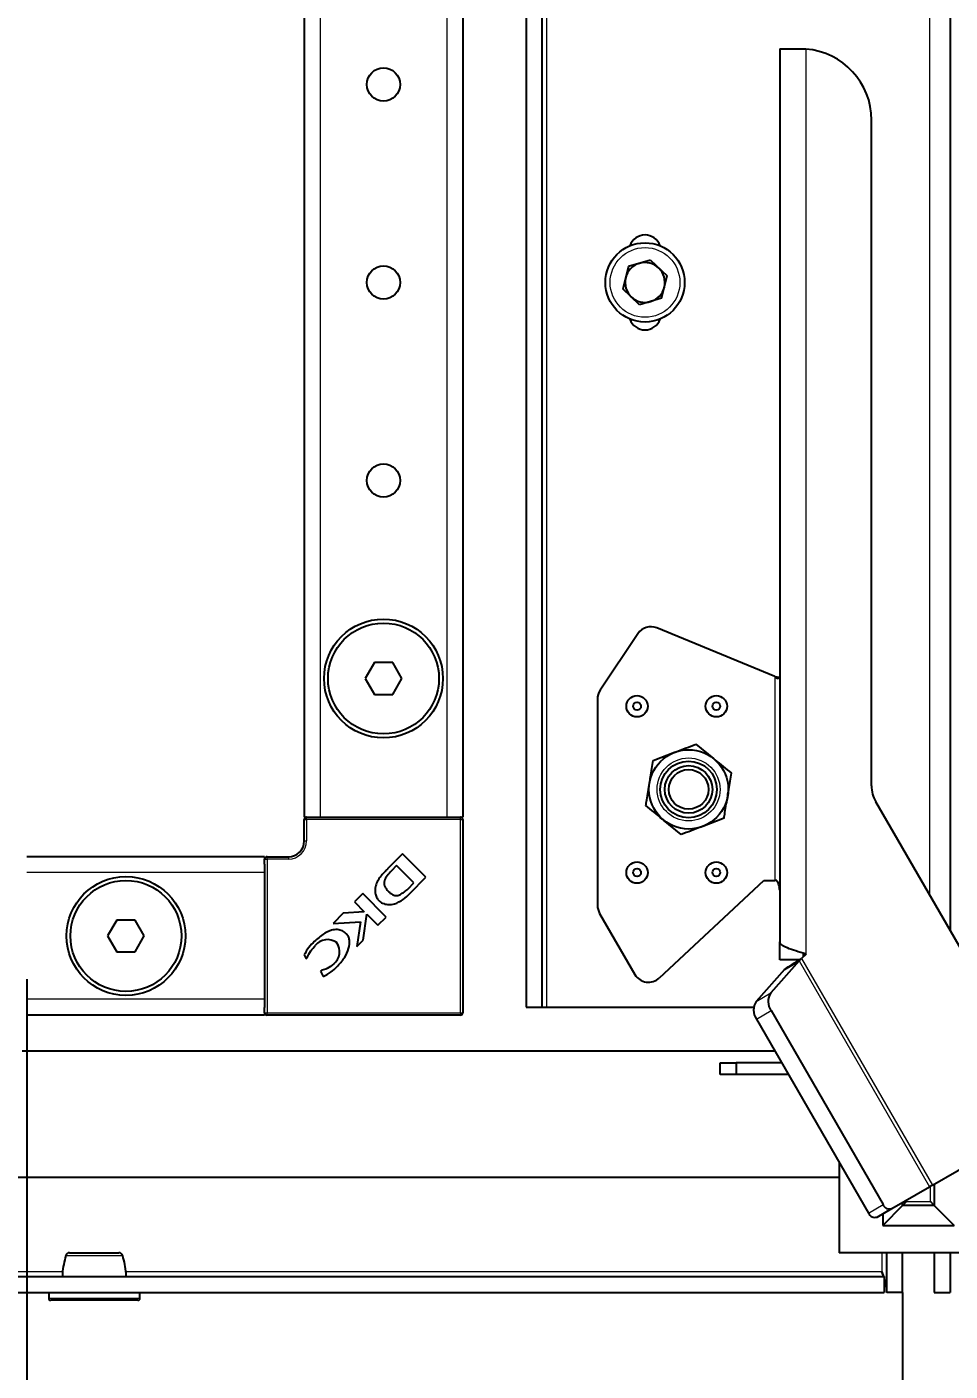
# Model space of a CAD drawing. Header units: millimetres. Extents: x -1114 to 2940, y -1920 to 1219.
# Drawn here: x -384.9 to -268.4, y -1108.7 to -939 of the extents above; entities that cross this region are included whole.
import ezdxf

# ---------------------------------------------------------------- set-up
doc = ezdxf.new("R2010")
doc.units = ezdxf.units.MM
doc.layers.add('FORMAT', color=7, linetype='Continuous')
doc.styles.add('SLDTEXTSTYLE0', font='TXT', dxfattribs={"width": 0.75})
doc.dimstyles.new('SLDDIMSTYLE0', dxfattribs={"dimtxt": 20, "dimasz": 10, "dimexe": 0, "dimexo": 0.0625, "dimgap": 5, "dimtad": 2, "dimdec": 1, "dimrnd": 1e-09, "dimzin": 12, "dimdsep": 46, "dimtxsty": 'SLDTEXTSTYLE0', "dimsah": 1, "dimcen": 0.09, "dimadec": 0, "dimazin": 3, "dimtfac": 1, "dimtofl": 0, "dimtmove": 0, "dimatfit": 3, "dimfxl": 0, "dimfrac": 2, "dimtolj": 1, "dimtzin": 12, "dimarcsym": 0})

# ---------------------------------------------------------------- blocks, each defined once
blk = doc.blocks.new('_D_6')
at = {"layer": 'FORMAT'}
for p, q in [((-384.94, -1059.18), (-384.94, -1429.21)), ((-274.44, -1098.73), (-274.44, -1429.21)), ((-274.44, -1428.21), (-384.94, -1428.21))]:
    blk.add_line(p, q, dxfattribs=at)
for points in [[(-384.94, -1428.21), (-374.94, -1429.75), (-374.94, -1426.67)], [(-274.44, -1428.21), (-284.44, -1426.67), (-284.44, -1429.75)]]:
    blk.add_solid(points, dxfattribs=at)
at = {"layer": 'FORMAT', "insert": (-362.94, -1402.43), "char_height": 20, "attachment_point": 1, "style": 'SLDTEXTSTYLE0'}
blk.add_mtext('110,5', dxfattribs=at)
blk = doc.blocks.new('_D_7')
at = {"layer": 'FORMAT'}
for p, q in [((-409.94, -1059.18), (-409.94, -1429.21)), ((-384.94, -1059.18), (-384.94, -1429.21)), ((-409.94, -1428.21), (-452.84, -1428.21)), ((-409.94, -1428.21), (-384.94, -1428.21))]:
    blk.add_line(p, q, dxfattribs=at)
for points in [[(-409.94, -1428.21), (-399.94, -1429.75), (-399.94, -1426.67)], [(-384.94, -1428.21), (-394.94, -1426.67), (-394.94, -1429.75)]]:
    blk.add_solid(points, dxfattribs=at)
at = {"layer": 'FORMAT', "insert": (-452.84, -1402.43), "char_height": 20, "attachment_point": 1, "style": 'SLDTEXTSTYLE0'}
blk.add_mtext('25', dxfattribs=at)

msp = doc.modelspace()

# ---------------------------------------------------------------- linework, layer by layer
at = {"color": 7, "linetype": 'Continuous', "lineweight": 25}
for p, q in [((-321.94, 620.28), (-321.94, -1062.72)), ((-319.94, 620.28), (-319.94, -1062.72)), ((-268.44, 610.57), (-268.44, -1053)), ((-349.94, 596.28), (-349.94, -1038.72)), ((-329.94, 596.28), (-329.94, -1038.72)), ((-289.94, -941.72), (-288.97, -941.72)), ((-289.94, -941.72), (-289.94, -1054.48)), ((-288.97, -941.72), (-286.85, -941.72)), ((-278.35, -1034.77), (-278.35, -950.72)), ((-306.26, -968.4), (-309.04, -969.22)), ((-306.26, -968.4), (-304.16, -970.4)), ((-309.04, -969.22), (-309.72, -972.03)), ((-304.84, -973.22), (-304.16, -970.4)), ((-307.62, -974.03), (-309.72, -972.03)), ((-304.84, -973.22), (-307.62, -974.03)), ((-290.54, -1020.97), (-305.43, -1014.82)), ((-307.84, -1015.57), (-312.6, -1022.71)), ((-341.09, -1019.22), (-342.25, -1021.22)), ((-338.78, -1019.22), (-341.09, -1019.22)), ((-337.63, -1021.22), (-338.78, -1019.22)), ((-342.25, -1021.22), (-341.09, -1023.22)), ((-338.78, -1023.22), (-337.63, -1021.22)), ((-290.54, -1020.97), (-289.94, -1021.07)), ((-290.54, -1020.97), (-290.3, -1021.22)), ((-341.09, -1023.22), (-338.78, -1023.22)), ((-312.94, -1023.82), (-312.94, -1049.87)), ((-300.52, -1029.52), (-298.28, -1031.34)), ((-305.91, -1031.57), (-303.21, -1030.54)), ((-259.98, -1067.66), (-277.81, -1036.77)), ((-349.94, -1038.72), (-349.64, -1038.72)), ((-349.94, -1041.72), (-349.94, -1039.02)), ((-349.64, -1038.72), (-348.99, -1038.72)), ((-348.99, -1038.72), (-347.94, -1038.72)), ((-347.94, -1038.72), (-331.94, -1038.72)), ((-331.94, -1038.72), (-330.89, -1038.72)), ((-330.89, -1038.72), (-330.24, -1038.72)), ((-330.24, -1038.72), (-329.94, -1038.72)), ((-329.94, -1039.02), (-329.94, -1063.42)), ((-302.36, -1040.92), (-304.6, -1039.09)), ((-296.97, -1038.87), (-299.66, -1039.89)), ((-337.55, -1043.36), (-339.44, -1045.25)), ((-334.59, -1046.32), (-337.55, -1043.36)), ((-354.94, -1043.72), (-384.94, -1043.72)), ((-354.94, -1043.72), (-354.94, -1044.02)), ((-354.94, -1044.66), (-354.94, -1044.02)), ((-354.94, -1044.66), (-354.94, -1045.72)), ((-354.64, -1043.72), (-351.94, -1043.72)), ((-339.44, -1045.25), (-339.45, -1045.27)), ((-338.29, -1044.84), (-338.95, -1045.52)), ((-336.11, -1047.03), (-338.29, -1044.84)), ((-354.94, -1045.72), (-354.94, -1061.72)), ((-336.83, -1047.77), (-336.11, -1047.03)), ((-336.58, -1048.31), (-334.59, -1046.32)), ((-305.13, -1059.03), (-291.94, -1046.72)), ((-291.94, -1046.72), (-290.54, -1046.72)), ((-290.3, -1046.72), (-290.54, -1046.72)), ((-342.55, -1048.37), (-343.61, -1049.43)), ((-339.59, -1051.33), (-342.55, -1048.37)), ((-343.61, -1049.43), (-342.36, -1050.67)), ((-373.59, -1051.72), (-374.75, -1053.72)), ((-371.28, -1051.72), (-373.59, -1051.72)), ((-370.13, -1053.72), (-371.28, -1051.72)), ((-345.02, -1050.84), (-346.31, -1052.13)), ((-346.31, -1052.13), (-342.84, -1051.95)), ((-342.36, -1050.67), (-345.02, -1050.84)), ((-342.84, -1051.95), (-343.31, -1055.05)), ((-342.51, -1054.25), (-342.03, -1050.98)), ((-342.03, -1050.98), (-340.64, -1052.37)), ((-340.64, -1052.37), (-339.59, -1051.33)), ((-312.67, -1050.87), (-308.21, -1058.6)), ((-374.75, -1053.72), (-373.59, -1055.72)), ((-371.28, -1055.72), (-370.13, -1053.72)), ((-343.31, -1055.05), (-342.51, -1054.25)), ((-289.94, -1056.72), (-289.94, -1054.48)), ((-373.59, -1055.72), (-371.28, -1055.72)), ((-349.94, -1056.09), (-349.69, -1056.6)), ((-349.69, -1056.6), (-349.58, -1056.49)), ((-287.5, -1056.87), (-291.07, -1060.92)), ((-287.43, -1056.72), (-289.94, -1056.72)), ((-289.33, -1057.94), (-287.5, -1056.87)), ((-286.62, -1056.03), (-287.19, -1056.57)), ((-286.94, -1056.33), (-286.94, -1055.92)), ((-286.64, -1056.01), (-286.62, -1056.03)), ((-347.74, -1058.04), (-347.88, -1058.17)), ((-347.88, -1058.17), (-347.54, -1058.86)), ((-289.33, -1057.94), (-292.91, -1061.98)), ((-354.94, -1061.72), (-354.94, -1062.77)), ((-354.94, -1063.72), (-384.94, -1063.72)), ((-354.94, -1063.42), (-354.94, -1062.77)), ((-354.94, -1063.42), (-354.94, -1063.72)), ((-330.24, -1063.72), (-354.64, -1063.72)), ((-321.94, -1062.72), (-319.94, -1062.72)), ((-319.94, -1062.72), (-319.34, -1062.72)), ((-319.34, -1062.72), (-293.22, -1062.72)), ((-291.04, -1063.15), (-276.9, -1087.64)), ((-292.88, -1064.21), (-278.74, -1088.7)), ((-385.54, -1068.22), (-290.56, -1068.22)), ((-297.44, -1071.22), (-297.44, -1069.72)), ((-297.44, -1069.72), (-295.44, -1069.72)), ((-295.44, -1069.72), (-295.44, -1071.22)), ((-289.7, -1069.72), (-295.44, -1069.72)), ((-295.44, -1071.22), (-297.44, -1071.22)), ((-288.83, -1071.22), (-295.44, -1071.22)), ((-282.44, -1082.29), (-282.44, -1093.72)), ((-270.66, -1085.19), (-263.72, -1081.18)), ((-282.44, -1084.22), (-715.44, -1084.22)), ((-275.79, -1088.15), (-271.03, -1085.4)), ((-270.66, -1085.19), (-271.03, -1085.4)), ((-270.43, -1085.06), (-270.43, -1087.76)), ((-274.44, -1087.76), (-276.94, -1090.26)), ((-274.44, -1087.76), (-273.94, -1087.26)), ((-274.44, -1087.76), (-274.44, -1087.37)), ((-270.43, -1087.76), (-274.44, -1087.76)), ((-270.43, -1087.76), (-270.93, -1087.26)), ((-270.43, -1087.76), (-267.94, -1090.26)), ((-277.63, -1089.21), (-275.79, -1088.15)), ((-276.94, -1088.81), (-276.94, -1090.26)), ((-276.94, -1090.26), (-267.94, -1090.26)), ((-262.44, -1093.72), (-282.44, -1093.72)), ((-276.44, -1098.72), (-276.44, -1093.72)), ((-274.44, -1098.72), (-274.44, -1093.72)), ((-270.44, -1093.72), (-270.44, -1098.72)), ((-268.44, -1093.72), (-268.44, -1098.72)), ((-277.04, -1096.12), (-276.84, -1096.72)), ((-767.14, -1096.72), (-276.74, -1096.72)), ((-276.74, -1096.72), (-276.74, -1098.72)), ((-767.14, -1098.72), (-276.74, -1098.72)), ((-382.19, -1098.72), (-382.19, -1099.47)), ((-370.69, -1099.47), (-370.69, -1098.72)), ((-274.44, -1098.72), (-276.44, -1098.72)), ((-270.44, -1098.72), (-268.44, -1098.72)), ((-370.94, -1099.72), (-381.94, -1099.72))]:
    msp.add_line(p, q, dxfattribs=at)
at = {"color": 8, "linetype": 'Continuous', "lineweight": 18}
for p, q in [((-319.34, -1062.72), (-319.34, 620.28)), ((-271.04, 606.07), (-271.04, -1048.5)), ((-347.94, 596.28), (-347.94, -1038.72)), ((-331.94, 596.28), (-331.94, -1038.72)), ((-286.64, -941.74), (-286.64, -1056.01)), ((-290.54, -1020.97), (-290.54, -1046.72)), ((-349.94, -1039.02), (-349.64, -1039.02)), ((-349.64, -1039.02), (-349.64, -1038.72)), ((-349.64, -1039.02), (-349.64, -1041.72)), ((-330.24, -1039.02), (-349.64, -1039.02)), ((-330.24, -1039.02), (-330.24, -1038.72)), ((-330.24, -1063.42), (-330.24, -1039.02)), ((-330.24, -1039.02), (-329.94, -1039.02)), ((-349.94, -1041.72), (-349.64, -1041.72)), ((-354.94, -1044.02), (-354.64, -1044.02)), ((-354.64, -1044.02), (-354.64, -1043.72)), ((-351.94, -1044.02), (-354.64, -1044.02)), ((-354.64, -1044.02), (-354.64, -1063.42)), ((-351.94, -1043.72), (-351.94, -1044.02)), ((-354.94, -1045.72), (-384.94, -1045.72)), ((-287.5, -1056.87), (-271.03, -1085.4)), ((-287.19, -1056.57), (-270.66, -1085.19)), ((-354.94, -1061.72), (-384.94, -1061.72)), ((-292.91, -1061.98), (-291.07, -1060.92)), ((-354.94, -1063.42), (-354.64, -1063.42)), ((-354.64, -1063.42), (-330.24, -1063.42)), ((-354.64, -1063.72), (-354.64, -1063.42)), ((-330.24, -1063.42), (-330.24, -1063.72)), ((-330.24, -1063.42), (-329.94, -1063.42)), ((-292.88, -1064.21), (-291.04, -1063.15)), ((-270.93, -1087.26), (-270.93, -1085.34)), ((-278.74, -1088.7), (-276.9, -1087.64)), ((-273.94, -1087.08), (-273.94, -1087.26)), ((-273.94, -1087.26), (-270.93, -1087.26)), ((-277.04, -1093.72), (-277.04, -1096.12)), ((-380.41, -1096.12), (-663.47, -1096.12)), ((-277.04, -1096.12), (-372.47, -1096.12)), ((-382.19, -1099.47), (-370.69, -1099.47))]:
    msp.add_line(p, q, dxfattribs=at)
at = {"color": 7, "linetype": 'Continuous', "lineweight": 25}
for centre, radius in [((-339.94, -946.22), 2.1), ((-306.94, -971.22), 5), ((-339.94, -971.22), 2.1), ((-339.94, -996.22), 2.1), ((-339.94, -1021.22), 7.5), ((-339.94, -1021.22), 7), ((-307.94, -1024.72), 1.35), ((-307.94, -1024.72), 0.493), ((-297.94, -1024.72), 1.35), ((-297.94, -1024.72), 0.493), ((-301.44, -1035.22), 5), ((-301.44, -1035.22), 3.57), ((-301.44, -1035.22), 3), ((-301.44, -1035.22), 2.5), ((-307.94, -1045.72), 1.35), ((-307.94, -1045.72), 0.493), ((-297.94, -1045.72), 1.35), ((-297.94, -1045.72), 0.493), ((-372.44, -1053.72), 7.5), ((-372.44, -1053.72), 7)]:
    msp.add_circle(centre, radius, dxfattribs=at)
at = {"color": 8, "linetype": 'Continuous', "lineweight": 18}
for centre, radius in [((-306.94, -971.22), 4.4), ((-301.44, -1035.22), 3.97)]:
    msp.add_circle(centre, radius, dxfattribs=at)
at = {"color": 7, "linetype": 'Continuous', "lineweight": 25}
for centre, radius, start, end in [((-287.35, -950.72), 9, 0, 85.4954), ((-306.94, -967.22), 2, 18.21, 161.79), ((-306.94, -971.22), 2.51, 106.3534, 166.3534), ((-306.94, -971.22), 2.51, 46.3534, 106.3534), ((-306.94, -971.22), 2.51, 166.3534, 226.3534), ((-306.94, -971.22), 2.51, 346.3534, 46.3534), ((-306.94, -971.22), 2.51, 286.3534, 346.3534), ((-306.94, -971.22), 2.51, 226.3534, 286.3534), ((-306.94, -975.22), 2, 198.21, 341.79), ((-306.18, -1016.68), 2, 68.1986, 146.3099), ((-310.94, -1023.82), 2, 146.3099, 180), ((-274.35, -1034.77), 4, 180, 210), ((-349.64, -1039.02), 0.3, 90, 180), ((-330.24, -1039.02), 0.3, 0, 90), ((-351.94, -1041.72), 2, 270, 0), ((-354.64, -1044.02), 0.3, 90, 180), ((-340.24, -1045.11), 4.87, 290.3445, 318.7777), ((-341.01, -1043.3), 6.12, 306.9888, 313.0744), ((-310.94, -1049.87), 2, 180, 210), ((-347.01, -1056.12), 1.94, 53.3097, 142.3464), ((-347.45, -1055.72), 1.97, 308.454, 35.887), ((-306.5, -1057.57), 2, 210.9638, 313.0251), ((-291.26, -1063.07), 1.98, 146.5519, 215.0479), ((-289.42, -1062.01), 1.98, 146.5519, 215.0479), ((-354.64, -1063.42), 0.3, 180, 270), ((-330.24, -1063.42), 0.3, 270, 0), ((-276.08, -1087.3), 0.893, 201.9505, 288.5782), ((-277.91, -1088.36), 0.893, 201.9505, 288.5782), ((-379.55, -1094.22), 0.5, 89.9982, 165.4001), ((-373.33, -1094.22), 0.5, 15.316, 90.0228), ((-381.94, -1099.47), 0.25, 180, 270), ((-370.94, -1099.47), 0.25, 270, 0)]:
    msp.add_arc(centre, radius, start, end, dxfattribs=at)
at = {"color": 8, "linetype": 'Continuous', "lineweight": 18}
msp.add_arc((-351.94, -1041.72), 2.3, 270, 0, dxfattribs=at)
at = {"color": 7, "linetype": 'Continuous', "lineweight": 25}
for points in [[(-288.97, -941.72), (-288.81, -941.72), (-288.49, -941.72), (-287.91, -941.73), (-287.29, -941.74), (-286.86, -941.74), (-286.64, -941.74)], [(-290.3, -1021.22), (-290.25, -1021.2), (-290.15, -1021.18), (-290.03, -1021.15), (-289.96, -1021.11), (-289.95, -1021.09), (-289.94, -1021.08)], [(-289.94, -1047.92), (-289.96, -1047.72), (-290, -1047.32), (-290.2, -1046.92), (-290.3, -1046.72)], [(-286.64, -1056.01), (-287.07, -1055.88), (-287.94, -1055.62), (-289.03, -1055.24), (-289.79, -1054.86), (-289.89, -1054.6), (-289.94, -1054.48)], [(-289.33, -1057.94), (-289.19, -1057.84), (-288.89, -1057.65), (-288.36, -1057.31), (-287.78, -1056.94), (-287.38, -1056.69), (-287.19, -1056.57)], [(-287.5, -1056.87), (-287.48, -1056.85), (-287.43, -1056.81), (-287.36, -1056.73), (-287.27, -1056.65), (-287.21, -1056.59), (-287.19, -1056.57)], [(-276.74, -1096.72), (-276.76, -1096.71), (-276.81, -1096.69), (-276.89, -1096.55), (-276.96, -1096.35), (-277.01, -1096.2), (-277.04, -1096.12)]]:
    msp.add_open_spline(points, degree=3, dxfattribs=at)
for points, knots in [([(-303.21, -1030.54), (-303.15, -1030.52), (-302.24, -1030.17), (-301.35, -1029.83), (-300.52, -1029.52)], [0, 0, 0, 0, 0.070201, 1, 1, 1, 1]), ([(-306.37, -1034.42), (-306.33, -1034.16), (-306.18, -1033.19), (-306.02, -1032.25), (-305.91, -1031.57)], [0, 0, 0, 0, 0.268634, 1, 1, 1, 1]), ([(-298.28, -1031.34), (-298.23, -1031.39), (-297.47, -1032), (-296.73, -1032.61), (-296.04, -1033.17)], [0, 0, 0, 0, 0.070201, 1, 1, 1, 1]), ([(-296.5, -1036.02), (-296.46, -1035.76), (-296.31, -1034.79), (-296.15, -1033.85), (-296.04, -1033.17)], [0, 0, 0, 0, 0.268634, 1, 1, 1, 1]), ([(-306.84, -1037.27), (-306.8, -1037.03), (-306.65, -1036.1), (-306.49, -1035.13), (-306.37, -1034.42)], [0, 0, 0, 0, 0.257551, 1, 1, 1, 1]), ([(-296.97, -1038.87), (-296.93, -1038.63), (-296.78, -1037.7), (-296.62, -1036.73), (-296.5, -1036.02)], [0, 0, 0, 0, 0.257551, 1, 1, 1, 1]), ([(-304.6, -1039.09), (-304.65, -1039.05), (-305.41, -1038.43), (-306.15, -1037.83), (-306.84, -1037.27)], [0, 0, 0, 0, 0.0702006, 1, 1, 1, 1]), ([(-299.66, -1039.89), (-299.73, -1039.92), (-300.64, -1040.26), (-301.53, -1040.6), (-302.36, -1040.92)], [0, 0, 0, 0, 0.070201, 1, 1, 1, 1]), ([(-339.45, -1045.27), (-339.53, -1045.35), (-339.68, -1045.51), (-339.83, -1045.67), (-339.91, -1045.76)], [0, 0, 0, 0, 0.486421, 1, 1, 1, 1]), ([(-340.59, -1046.6), (-340.7, -1046.8), (-340.9, -1047.19), (-341.02, -1047.83), (-340.98, -1048.42), (-340.78, -1048.96), (-340.42, -1049.39), (-339.91, -1049.68), (-339.25, -1049.8), (-338.79, -1049.72), (-338.55, -1049.67)], [0, 0, 0, 0, 0.138091, 0.265455, 0.384013, 0.496103, 0.605759, 0.71979, 0.847662, 1, 1, 1, 1]), ([(-339.91, -1045.76), (-340.05, -1045.91), (-340.29, -1046.17), (-340.5, -1046.47), (-340.59, -1046.6)], [0, 0, 0, 0, 0.55183, 1, 1, 1, 1]), ([(-338.95, -1045.52), (-339.14, -1045.72), (-339.49, -1046.09), (-339.81, -1046.63), (-339.88, -1047.08), (-339.81, -1047.42), (-339.62, -1047.77), (-339.42, -1047.98), (-339.32, -1048.1)], [0, 0, 0, 0, 0.274676, 0.503042, 0.607381, 0.716579, 0.843412, 1, 1, 1, 1]), ([(-339.32, -1048.1), (-339.22, -1048.19), (-339.05, -1048.36), (-338.77, -1048.54), (-338.5, -1048.63), (-338.17, -1048.63), (-337.77, -1048.48), (-337.49, -1048.29), (-337.33, -1048.19)], [0, 0, 0, 0, 0.176808, 0.319231, 0.43938, 0.552395, 0.749205, 1, 1, 1, 1]), ([(-344.6, -1053.46), (-344.77, -1053.32), (-345.1, -1053.04), (-345.8, -1052.87), (-346.67, -1053), (-347.75, -1053.57), (-348.44, -1054.21), (-348.83, -1054.58)], [0, 0, 0, 0, 0.130532, 0.266031, 0.423997, 0.666819, 1, 1, 1, 1]), ([(-345.81, -1057.62), (-345.48, -1057.25), (-344.86, -1056.56), (-344.31, -1055.39), (-344.17, -1054.44), (-344.33, -1053.8), (-344.51, -1053.57), (-344.6, -1053.46)], [0, 0, 0, 0, 0.315674, 0.58952, 0.813199, 0.909026, 1, 1, 1, 1]), ([(-348.83, -1054.58), (-349.08, -1054.84), (-349.51, -1055.31), (-349.81, -1055.86), (-349.94, -1056.09)], [0, 0, 0, 0, 0.577653, 1, 1, 1, 1]), ([(-349.58, -1056.49), (-349.44, -1056.18), (-349.17, -1055.61), (-348.74, -1055.15), (-348.55, -1054.94)], [0, 0, 0, 0, 0.547643, 1, 1, 1, 1]), ([(-346.22, -1057.26), (-346.48, -1057.48), (-346.93, -1057.86), (-347.5, -1057.98), (-347.74, -1058.04)], [0, 0, 0, 0, 0.5796082, 1, 1, 1, 1]), ([(-347.54, -1058.86), (-347.2, -1058.68), (-346.57, -1058.34), (-346.05, -1057.85), (-345.81, -1057.62)], [0, 0, 0, 0, 0.5368, 1, 1, 1, 1]), ([(-380.03, -1094.07), (-380.22, -1094.81), (-380.44, -1095.67), (-380.46, -1096.59), (-380.46, -1096.72)], [0, 0, 0, 0, 0.8581496, 1, 1, 1, 1]), ([(-379.55, -1093.72), (-379.51, -1093.72), (-379.43, -1093.72), (-378.87, -1093.72), (-378.06, -1093.72), (-377.07, -1093.72), (-376.01, -1093.72), (-375.22, -1093.72), (-374.83, -1093.72), (-374.74, -1093.72)], [0, 0, 0, 0, 0.158514, 0.317278, 0.475863, 0.634247, 0.792477, 0.950708, 1, 1, 1, 1]), ([(-374.74, -1093.72), (-374.55, -1093.72), (-374.08, -1093.72), (-373.53, -1093.72), (-373.4, -1093.72), (-373.34, -1093.72)], [0, 0, 0, 0, 0.256553, 0.627981, 1, 1, 1, 1]), ([(-372.42, -1096.72), (-372.42, -1096.59), (-372.44, -1095.67), (-372.66, -1094.81), (-372.85, -1094.07)], [0, 0, 0, 0, 0.14185, 1, 1, 1, 1]), ([(-276.74, -1097.01), (-276.71, -1097.09), (-276.6, -1097.42), (-276.48, -1097.98), (-276.45, -1098.47), (-276.44, -1098.72)], [0, 0, 0, 0, 0.141742, 0.566203, 1, 1, 1, 1])]:
    msp.add_open_spline(points, degree=3, knots=knots, dxfattribs=at)
at = {"color": 8, "linetype": 'Continuous', "lineweight": 18}
for points, knots in [([(-374.47, -1094.09), (-374.58, -1094.09), (-375.03, -1094.09), (-375.55, -1094.09), (-376.34, -1094.09), (-377.17, -1094.09), (-378.31, -1094.09), (-379.26, -1094.09), (-379.84, -1094.09), (-380.09, -1094.09), (-380.03, -1094.09), (-380.02, -1094.09)], [0, 0, 0, 0, 0.048751, 0.204942, 0.205393, 0.362034, 0.518827, 0.675799, 0.832923, 0.989778, 1, 1, 1, 1]), ([(-372.88, -1094.09), (-372.87, -1094.09), (-372.81, -1094.09), (-373.12, -1094.09), (-373.7, -1094.09), (-374.25, -1094.09), (-374.47, -1094.09)], [0, 0, 0, 0, 0.083271, 0.424284, 0.764725, 1, 1, 1, 1])]:
    msp.add_open_spline(points, degree=3, knots=knots, dxfattribs=at)

# ---------------------------------------------------------------- dimensions: what is measured, and where the dimension line sits
at = {"layer": 'FORMAT'}
dim = msp.add_linear_dim(base=(-384.94, -1428.21), p1=(-409.94, -1059.17), p2=(-384.94, -1059.17), angle=0, dimstyle='SLDDIMSTYLE0', dxfattribs=at)
dim.commit()
dim.dimension.update_dxf_attribs({"geometry": '_D_7', "text_midpoint": (-438.06, -1428.21), "dimtype": 160})
dim = msp.add_linear_dim(base=(-384.94, -1428.21), p1=(-274.44, -1098.72), p2=(-384.94, -1059.17), dimstyle='SLDDIMSTYLE0', dxfattribs=at)
dim.commit()
dim.dimension.update_dxf_attribs({"geometry": '_D_6', "text_midpoint": (-329.69, -1428.21), "dimtype": 160})

doc.saveas('drawing.dxf')
